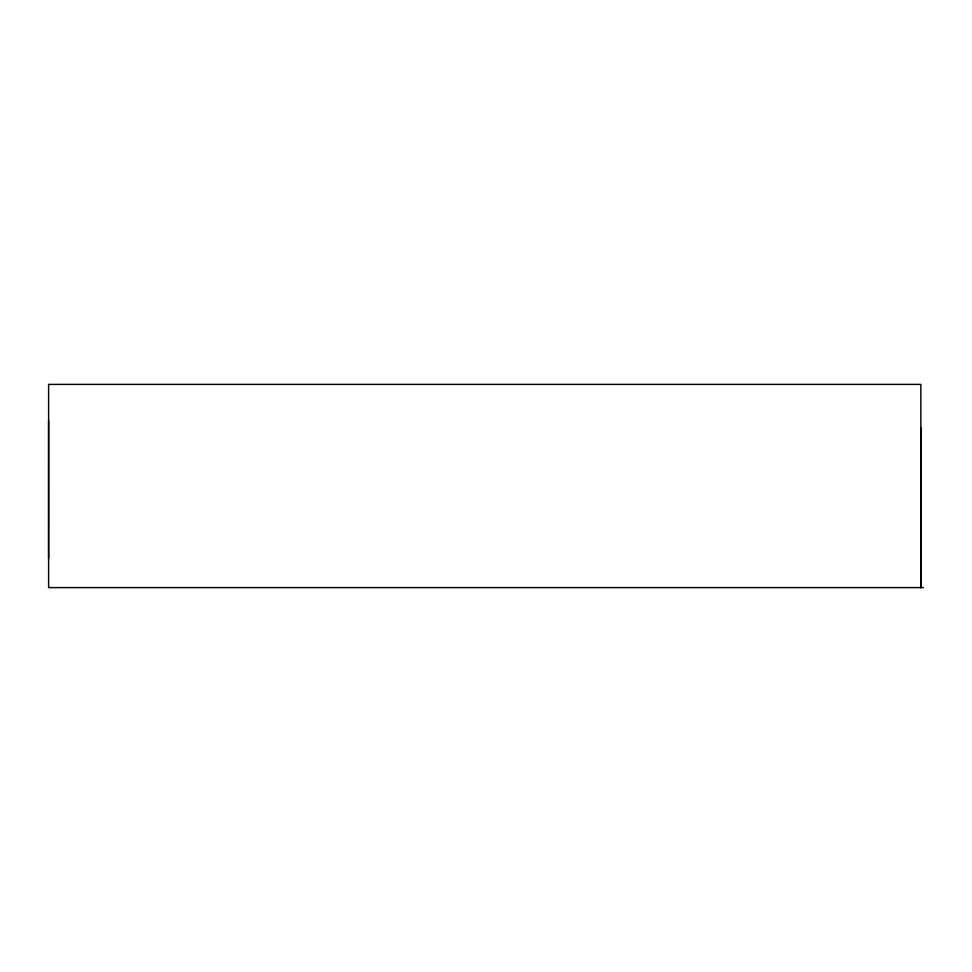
<?xml version="1.0" encoding="UTF-8"?>
<svg xmlns="http://www.w3.org/2000/svg" width="972" height="972" viewBox="0 0 972 972"><rect width="100%" height="100%" fill="white"/><g stroke="black" fill="none" stroke-linecap="round" stroke-linejoin="round"><path stroke-width="1.46" d="M48.6 558.572L48.612 420.682M920.861 427.947L920.861 587.598L920.861 384.402L48.612 384.402L48.612 587.598L923.4 587.598"/></g></svg>
